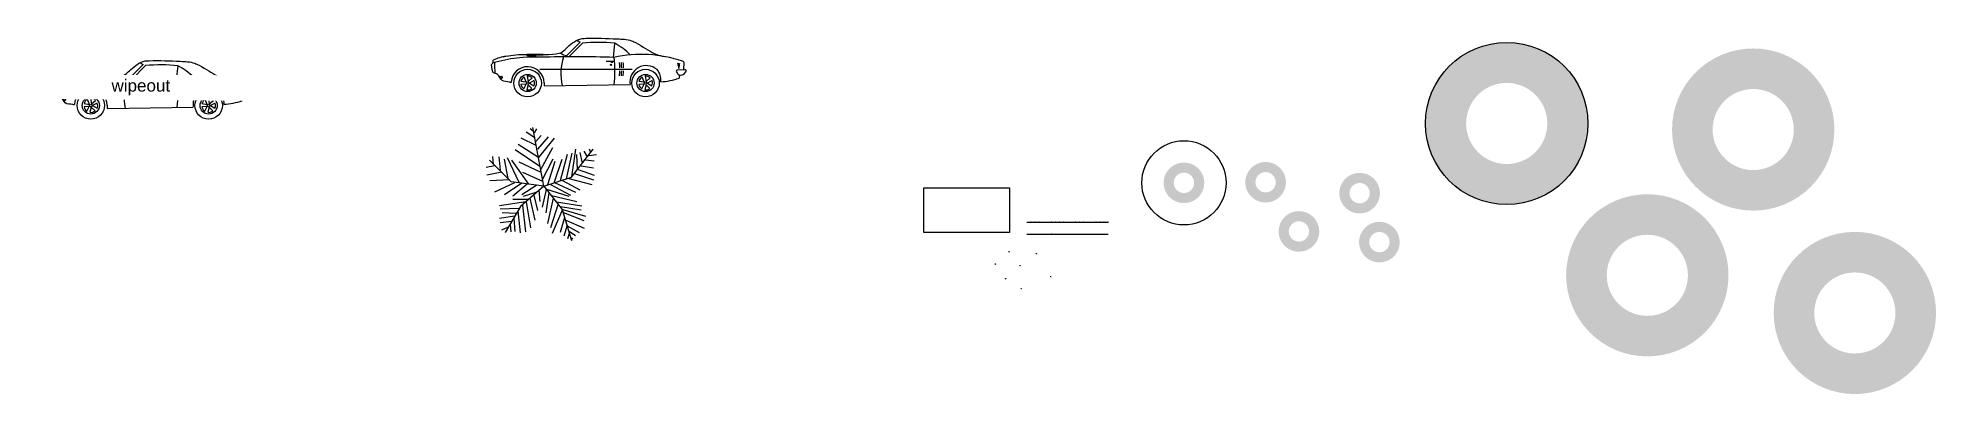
# Model space of a CAD drawing. Header units: millimetres. Extents: x -21129 to 25633, y -1654 to 7130.
import ezdxf

# ---------------------------------------------------------------- set-up
doc = ezdxf.new("R2010")
doc.units = ezdxf.units.MM
doc.header["$PDMODE"] = 34
doc.header["$PDSIZE"] = 5
doc.styles.get("Standard").update_dxf_attribs({"font": 'arial.ttf'})

# ---------------------------------------------------------------- blocks, each defined once
blk = doc.blocks.new('*U3')
for p, q in [((50.1, 41.1), (34.3, 41)), ((43.3, 39.8), (35.2, 39.8)), ((35.3, 40.5), (50.1, 40.6)), ((72.9, 40.2), (85.8, 53.2)), ((75, 38.8), (88.1, 52)), ((119.4, 51.9), (117.9, 38.3)), ((7.4, 19.8), (9.7, 19.8)), ((10.4, 19.2), (10.4, 18.6)), ((46.7, 26.8), (136.3, 26.8)), ((111.1, 34.7), (118.5, 34.6)), ((179.3, 24.4), (180.3, 22.5)), ((180.4, 26.2), (187.5, 26.4)), ((182.6, 21.1), (184.9, 21.3)), ((186.7, 22.2), (188.5, 24.4)), ((9.8, 17.9), (8.5, 17.9)), ((50.9, 13.5), (50.9, 10.5))]:
    blk.add_line(p, q)
for points in [[(35.3, 39.9), (35.3, 40.3, 0.269532), (35.1, 40.5), (34.4, 41, 0.575383), (34.2, 40.8), (34.2, 40.5, 0.269532), (34.3, 40.2), (35.1, 39.8, 0.575383)], [(28.5, 15.1), (33.6, 14.4), (31.7, 19.2, 0.199906)], [(34.6, 20.1), (35.6, 15), (39.5, 18.3, 0.199906)], [(142.8, 15.1), (148, 14.4), (146, 19.2, 0.199906)], [(149, 20.1), (149.9, 15), (153.9, 18.3, 0.199906)], [(31.3, 7.7), (33.5, 12.4), (28.4, 12, 0.199906)], [(39.2, 8.1), (35.5, 11.7), (34.2, 6.7, 0.199906)], [(41.2, 15.7), (36.7, 13.3), (41.1, 10.6, 0.199906)], [(145.7, 7.7), (147.9, 12.4), (142.8, 12, 0.199906)], [(153.5, 8.1), (149.8, 11.7), (148.6, 6.7, 0.199906)], [(155.6, 15.7), (151.1, 13.3), (155.4, 10.6, 0.199906)]]:
    blk.add_lwpolyline(points, format="xyb", close=True)
for points in [[(181.6, 27.5), (181.5, 31.9), (180.5, 32.4)], [(181.6, 27.5), (181.5, 31.9), (182.6, 32.5)], [(50.9, 10.5), (134.4, 11.8)]]:
    blk.add_lwpolyline(points)
for centre, radius in [((35, 13.3), 13.3), ((35, 13.3), 8.35), ((115.9, 31), 0.619), ((149.3, 13.3), 13.3), ((149.3, 13.3), 8.35), ((35, 13.3), 1.25), ((149.3, 13.3), 1.25)]:
    blk.add_circle(centre, radius)
for centre, radius, start, end in [((42.2, -111.3), 149.9, 87.8393, 105.8096), ((20.5, -3.2), 43.1, 98.5304, 116.112), ((80.1, -1364.1), 1403, 88.423, 91.3179), ((73.3, 50.5), 10.3, 230.424, 268.0085), ((118.3, 22.5), 51.2, 161.4307, 193.2363), ((114.6, 105.1), 59.4, 237.6103, 240.9785), ((103.5, -95), 147.8, 83.8163, 95.9705), ((145.2, -84.9), 126, 71.5283, 102.1242), ((25.7, 24.9), 94, 351.8279, 8.1674), ((95.5, 3.9), 53.6, 43.2748, 63.5665), ((79.2, 30.1), 76.3, 177.5773, 185.5205), ((9.7, 19.2), 0.623, 0.6373, 90.6373), ((9.8, 18.6), 0.623, 270.6373, 0.6373), ((35, 13.3), 15.9, 0.6373, 176.3412), ((45.6, 26.8), 78.8, 0.852, 4.6556), ((45.6, 26.8), 78.8, 355.2644, 358.8633), ((47.4, 26.9), 78.8, 0.852, 4.6556), ((47.4, 26.9), 78.8, 355.2644, 358.8633), ((49.2, 26.9), 78.8, 0.852, 4.6556), ((49.2, 26.9), 78.8, 355.2644, 358.8633), ((150.1, 14.4), 15.9, 49.2263, 189.1528), ((149.4, 16.5), 14.8, 352.7285, 41.6613), ((180.4, 24.9), 1.25, 91.939, 207.109), ((182.5, 23.6), 2.49, 207.109, 273.4677), ((216.3, 37.8), 36.2, 188.4683, 196.5315), ((146.7, 37), 36.2, 344.7432, 352.8063), ((114.2, 37), 70.3, 344.3985, 346.9385), ((184.8, 23.8), 2.49, 273.4677, 320.1683), ((184.3, 32.3), 2.49, 357.932, 71.5283), ((116.6, 34.7), 70.3, 353.1942, 357.932), ((187.6, 25.2), 1.25, 320.1683, 91.939), ((162.5, 70.8), 56.2, 271.6865, 290.2774)]:
    blk.add_arc(centre, radius, start, end)
blk.add_ellipse((116.9, 33.6), major_axis=(-0.63, -0.007), ratio=0.610043)
for points, knots in [([(11.4, 38.9), (18.1, 40.2), (30.9, 42), (64.8, 40.1), (70.2, 44.9), (82.4, 56.4), (99.2, 57.3), (116.1, 56.4), (133, 55.9), (145.2, 49.9), (153.6, 43.8), (161.2, 40.7), (164.9, 39.7), (167.3, 39.2)], [18.629823, 18.629823, 18.629823, 18.629823, 19.527405, 20.700571, 21.107983, 21.608568, 21.92336, 23.151359, 23.716171, 23.908743, 24.77794, 24.943072, 25.187755, 25.187755, 25.187755, 25.187755]), ([(19.1, 14.4), (19, 14.2), (18.5, 13.8), (15.4, 15), (9.2, 13.9), (7.3, 22.2), (3, 22.7), (1.3, 23.6), (0.6, 26.9), (-1, 31.5), (1.5, 32.6), (1.5, 34.1), (1.5, 34.8), (1.5, 35.1), (1.5, 35.3), (1.6, 35.5)], [16.815853, 16.815853, 16.815853, 16.815853, 16.838212, 16.885395, 17.18439, 17.479846, 17.654423, 17.670693, 17.696923, 18.016358, 18.052739, 18.140805, 18.140805, 18.140805, 18.172382, 18.172382, 18.172382, 18.172382])]:
    blk.add_open_spline(points, degree=3, knots=knots)
blk = doc.blocks.new('*U9')
for p, q in [((1273, 1043), (872, 1041)), ((1099, 1012), (893, 1010)), ((897, 1028), (1273, 1032)), ((1852, 1022), (2179, 1351)), ((1905, 986), (2237, 1320)), ((3032, 1318), (2995, 973)), ((189, 502), (247, 503)), ((263, 487), (264, 471)), ((1185, 681), (3462, 680)), ((2822, 882), (3009, 880)), ((4554, 619), (4578, 571)), ((4581, 665), (4763, 671)), ((4639, 537), (4697, 540)), ((4742, 563), (4788, 619)), ((248, 455), (217, 455)), ((1292, 344), (1293, 267))]:
    blk.add_line(p, q)
for points in [[(897, 1014), (897, 1023, 0.269532), (893, 1030), (873, 1041, 0.575383), (867, 1037), (868, 1028, 0.269532), (872, 1022), (891, 1011, 0.575383)], [(724, 383), (854, 366), (804, 487, 0.199906)], [(880, 509), (903, 380), (1003, 465, 0.199906)], [(3628, 383), (3758, 366), (3709, 487, 0.199906)], [(3784, 509), (3808, 380), (3908, 465, 0.199906)], [(795, 196), (852, 314), (721, 305, 0.199906)], [(995, 206), (901, 297), (870, 170, 0.199906)], [(1048, 400), (932, 338), (1044, 269, 0.199906)], [(3700, 196), (3757, 314), (3626, 305, 0.199906)], [(3900, 206), (3805, 297), (3774, 170, 0.199906)], [(3952, 400), (3837, 338), (3948, 269, 0.199906)]]:
    blk.add_lwpolyline(points, format="xyb", close=True)
for points in [[(4612, 698), (4611, 811), (4584, 824)], [(4612, 698), (4611, 811), (4637, 824)], [(1293, 267), (3413, 300)]]:
    blk.add_lwpolyline(points)
for centre, radius in [((888, 339), 339), ((888, 339), 212), ((2944, 788), 15.7), ((3793, 339), 339), ((3793, 339), 212), ((888, 339), 31.7), ((3793, 339), 31.7)]:
    blk.add_circle(centre, radius)
for centre, radius, start, end in [((1071, -2828), 3808, 87.8393, 105.8096), ((522, -80), 1094, 98.5304, 116.112), ((2035, -34649), 35635, 88.423, 91.3179), ((1861, 1282), 261, 230.424, 268.0085), ((3005, 572), 1299, 161.4307, 193.2363), ((2911, 2669), 1508, 237.6103, 240.9785), ((2628, -2413), 3754, 83.8163, 95.9705), ((3687, -2156), 3200, 71.5283, 102.1242), ((652, 634), 2388, 351.8279, 8.1674), ((2426, 99), 1362, 43.2748, 63.5665), ((2011, 765), 1938, 177.5773, 185.5205), ((248, 487), 15.8, 0.6373, 90.6373), ((248, 471), 15.8, 270.6373, 0.6373), ((888, 339), 404, 0.6373, 176.3412), ((1159, 682), 2000, 0.852, 4.6556), ((1159, 682), 2000, 355.2644, 358.8633), ((1205, 682), 2000, 355.2644, 358.8633), ((1205, 682), 2000, 0.852, 4.6556), ((1250, 683), 2000, 0.852, 4.6556), ((1250, 683), 2000, 355.2644, 358.8633), ((3812, 365), 404, 49.2263, 189.1528), ((3795, 420), 377, 352.7285, 41.6613), ((4582, 633), 31.7, 91.939, 207.109), ((4635, 600), 63.3, 207.109, 273.4677), ((5493, 959), 919, 188.4683, 196.5315), ((3726, 939), 919, 344.7432, 352.8063), ((2902, 940), 1785, 344.3985, 346.9385), ((4693, 604), 63.3, 273.4677, 320.1683), ((4681, 819), 63.3, 357.932, 71.5283), ((2960, 881), 1785, 353.1942, 357.932), ((4764, 639), 31.7, 320.1683, 91.939), ((4127, 1799), 1427, 271.6865, 290.2774)]:
    blk.add_arc(centre, radius, start, end)
blk.add_ellipse((2969, 853), major_axis=(-16, -0.2), ratio=0.610043)
for points, knots in [([(289, 989), (459, 1021), (785, 1067), (1645, 1019), (1784, 1141), (2092, 1432), (2519, 1455), (2948, 1431), (3379, 1419), (3689, 1267), (3902, 1113), (4094, 1033), (4189, 1009), (4249, 994)], [18.629823, 18.629823, 18.629823, 18.629823, 19.527405, 20.700571, 21.107983, 21.608568, 21.92336, 23.151359, 23.716171, 23.908743, 24.77794, 24.943072, 25.187755, 25.187755, 25.187755, 25.187755]), ([(485, 365), (482, 361), (470, 351), (390, 381), (234, 354), (184, 564), (77, 575), (34, 600), (16, 684), (-24, 800), (39, 829), (38, 865), (38, 884), (38, 890), (39, 897), (40, 902)], [16.815853, 16.815853, 16.815853, 16.815853, 16.838212, 16.885395, 17.18439, 17.479846, 17.654423, 17.670693, 17.696923, 18.016358, 18.052739, 18.140805, 18.140805, 18.140805, 18.172382, 18.172382, 18.172382, 18.172382])]:
    blk.add_open_spline(points, degree=3, knots=knots)
blk = doc.blocks.new('*U12')
for p, q in [((-258.7244, 1362.456), (-332.3336, 1421.4348)), ((0, 0), (-266.7, 1447.8)), ((-231.1146, 1315.2628), (-166.7002, 1421.4348)), ((-129.8956, 713.6638), (-626.7704, 1032.1544)), ((-185.1152, 1008.5578), (-553.1612, 1185.4942)), ((-221.9198, 1197.3052), (-433.5526, 1338.8594)), ((-194.31, 1102.9442), (-65.4812, 1256.284)), ((-148.3106, 914.1968), (118.5418, 1220.9018)), ((-129.8956, 701.8528), (265.7602, 1185.4942)), ((-74.7014, 418.7444), (219.7608, 961.39)), ((-1206.4492, 501.3198), (-1418.082, 465.9376)), ((-800.1, 114.3), (-1333.5, 647.7)), ((-1234.059, 536.7274), (-1252.4486, 737.2604)), ((-1105.2302, 725.4494), (-1077.6458, 395.1732)), ((-976.4268, 666.4706), (-884.4026, 194.6402)), ((-902.8176, 713.6638), (-617.5756, 100.2538)), ((-369.1382, 53.086), (-783.1836, 642.874)), ((-93.091, 489.5342), (-700.3796, 902.3858)), ((-617.5756, 607.4918), (-74.7014, 347.98)), ((-28.6766, 171.0436), (228.9556, 678.2816)), ((100.1268, 41.275), (284.1498, 619.2774)), ((256.5654, 88.4682), (449.7832, 666.4706)), ((412.9786, 147.447), (587.8068, 796.2392)), ((560.197, 182.8292), (698.2206, 819.8358)), ((685.8, 228.6), (1219.2, 914.4)), ((689.0258, 230.0224), (790.2448, 914.1968)), ((808.6344, 784.4282), (827.0494, 418.7444)), ((891.4384, 831.6214), (946.658, 572.1096)), ((919.0482, 501.3198), (1222.6798, 454.152)), ((983.4626, 867.0036), (1066.2666, 725.4494)), ((1029.462, 654.685), (1241.0948, 631.0884)), ((1112.2914, 760.8316), (1296.3144, 784.4282)), ((1121.4862, 925.9824), (1149.0706, 831.6214)), ((-1031.621, 347.98), (-1399.667, 277.1902)), ((-847.598, 159.2326), (-1326.0578, 135.636)), ((-718.7946, 88.4682), (-1215.644, -147.447)), ((-543.9664, 76.6572), (-967.2066, -206.4512)), ((0, 0), (-800.1, 114.3)), ((-405.9428, 53.086), (-764.794, -241.8334)), ((0, 0), (-571.5, -495.3)), ((-166.7002, 29.4894), (-543.9664, -206.4512)), ((-525.5514, 347.98), (-28.6766, 123.8504)), ((0, 0), (685.8, 228.6)), ((0, 0), (457.2, -571.5)), ((164.5412, 41.275), (661.416, -218.2368)), ((284.1498, 88.4682), (781.0246, -147.447)), ((458.978, 147.447), (891.4384, -88.4682)), ((615.4166, 194.6402), (1185.8752, 41.275)), ((753.4148, 312.5978), (1222.6798, 159.2326)), ((845.439, 418.7444), (1241.0948, 277.1902)), ((-442.7474, -383.3876), (-1086.8406, -477.7486)), ((-387.5278, -324.4088), (-764.794, -324.4088)), ((-525.5514, -465.963), (-451.9422, -1126.5408)), ((-166.7002, -147.447), (-507.1618, -253.619)), ((-433.5526, -383.3876), (-323.1134, -1020.3688)), ((-341.5284, -289.0012), (-221.9198, -831.6214)), ((-240.3094, -218.2368), (-157.5054, -595.7062)), ((-120.7008, -88.4682), (-93.091, -371.5766)), ((63.3222, -76.6826), (-37.8714, -513.1308)), ((44.9326, -64.897), (615.4166, -241.8334)), ((127.7366, -159.258), (54.1274, -654.685)), ((228.9556, -289.0012), (90.932, -914.1968)), ((357.759, -430.5554), (164.5412, -1020.3688)), ((192.151, -230.0224), (817.8292, -371.5766)), ((311.7596, -383.3876), (937.4378, -477.7486)), ((-718.7946, -737.2604), (-1086.8406, -796.2392)), ((-617.5756, -548.5384), (-1077.6458, -560.324)), ((-783.1836, -867.029), (-1077.6458, -902.4112)), ((-681.9646, -666.496), (-1022.4262, -654.685)), ((-571.5, -495.3), (-952.5, -1143)), ((-737.1842, -784.4536), (-709.5744, -1114.7298)), ((-635.9652, -607.5172), (-580.771, -1150.1374)), ((458.978, -572.1096), (210.5406, -1161.923)), ((514.1976, -772.6426), (403.7838, -1138.3264)), ((412.9786, -501.3452), (919.0482, -583.9206)), ((457.2, -571.5), (685.8, -1333.5)), ((468.1982, -572.1096), (1029.462, -737.2604)), ((486.5878, -642.8994), (983.4626, -843.4324)), ((541.8074, -831.6214), (992.6574, -1032.1544)), ((-875.2078, -1008.5832), (-1040.8412, -1079.3476)), ((-829.2084, -937.7934), (-810.7934, -1126.5408)), ((578.612, -961.39), (495.7826, -1232.7128)), ((578.612, -973.1756), (873.0488, -1138.3264)), ((624.6114, -1161.923), (587.8068, -1291.6916)), ((624.6114, -1102.9442), (781.0246, -1209.1162)), ((679.8056, -1268.095), (716.6102, -1291.6916))]:
    blk.add_line(p, q)

msp = doc.modelspace()

# ---------------------------------------------------------------- linework, layer by layer
for p, q in [((3235, 2585), (5235, 2585)), ((3235, 2288), (5235, 2288))]:
    msp.add_line(p, q)
for points, const_width in [([(13556, 5020, 1), (16556, 5020, 1)], 1000), ([(19629, 4870, 1), (22629, 4870, 1)], 1000), ([(6729, 3556, 1), (7479, 3556, 1)], 250), ([(8741, 3570, 1), (9491, 3570, 1)], 250), ([(11057, 3301, 1), (11807, 3301, 1)], 250), ([(17020, 1275, 1), (20020, 1275, 1)], 1000), ([(9562, 2358, 1), (10312, 2358, 1)], 250), ([(11544, 2094, 1), (12294, 2094, 1)], 250), ([(22133, 346, 1), (25133, 346, 1)], 1000)]:
    msp.add_lwpolyline(points, format="xyb", close=True, dxfattribs=dict(const_width=const_width))
msp.add_lwpolyline([(698, 3431), (2809, 3431), (2809, 2335), (698, 2335)], close=True)
for centre, radius in [((15056, 5020), 2000), ((7104, 3556), 1038), ((1551, 3027), 223)]:
    msp.add_circle(centre, radius)
for p in [(3335, 2585), (3435, 2585), (3535, 2585), (3635, 2585), (3735, 2585), (3835, 2585), (3935, 2585), (4035, 2585), (4135, 2585), (4235, 2585), (4335, 2585), (4435, 2585), (4535, 2585), (4635, 2585), (4735, 2585), (4835, 2585), (4935, 2585), (5035, 2585), (5135, 2585), (5235, 2585), (3435, 2288), (3635, 2288), (3835, 2288), (4035, 2288), (4235, 2288), (4435, 2288), (4635, 2288), (4835, 2288), (5035, 2288), (2456, 1553), (2796, 1857), (3068, 1520), (3467, 1810), (2713, 1191), (3097, 948), (3826, 1245)]:
    msp.add_point(p)

# ---------------------------------------------------------------- block references
for name, p in [('*U9', (-9953, 5678)), ('*U12', (-8668, 3470))]:
    msp.add_blockref(name, p)
at = {"xscale": 25.4, "yscale": 25.4, "zscale": 25.4}
msp.add_blockref('*U3', (-20716, 5125), dxfattribs=at)

# ---------------------------------------------------------------- next in the draw order: wipeouts: each hides what was drawn before it
for points in [[(-16126, 6209), (-21129, 6227), (-21111, 5627), (-15658, 5574)], [(1274, 3340), (2076, 3293), (1810, 2681), (1001, 2586)]]:
    msp.add_wipeout(points)

# ---------------------------------------------------------------- next in the draw order: texts
at = {"insert": (-19317, 6106), "char_height": 300, "attachment_point": 1}
msp.add_mtext_dynamic_manual_height_columns('{\\C3;wipeout}', width=2470.66, gutter_width=12.5, heights=[0], dxfattribs=at)

doc.saveas('drawing.dxf')
